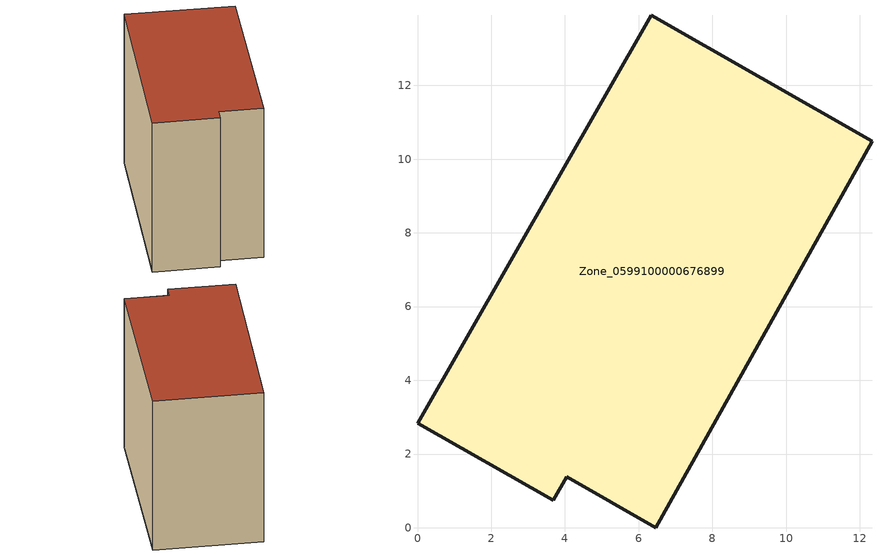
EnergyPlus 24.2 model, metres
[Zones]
Zone_0599100000676899
 floor ground (C_G): 4.05,1.38 3.68,0.74 0,2.84 6.34,13.9 12.33,10.49 6.47,0 z0
 wall outside (C_F): 6.34,13.9 0,2.84 3.68,0.74 4.05,1.38 6.47,0 12.33,10.49 6.34,13.9 z0:10.85
 roof outside (C_R): 6.47,0 12.33,10.49 6.34,13.9 0,2.84 3.68,0.74 4.05,1.38 z10.85
[BUILDING]
Pand.0599100000676899: North Axis=0; Terrain=City; Loads Convergence Tolerance Value=0.04; Temperature Convergence Tolerance Value=0.4; Solar Distribution=FullExterior; Maximum Number of Warmup Days=25; Minimum Number of Warmup Days=1
[Site:Location]
Rotterdam.The.Hague.AP_ZH_NLD Design_Conditions: Latitude=51.96; Longitude=4.45; Time Zone=1; Elevation=-4.5
[SITE:GROUNDTEMPERATURE:BUILDINGSURFACE]
18, 18, 18, 18, 18, 18, 18, 18, 18, 18, 18, 18
[MATERIAL] Thermal Absorptance=0.9; Solar Absorptance=0.7; Visible Absorptance=0.7
Name | Roughness | Thickness | Conductivity | Density | Specific Heat
G.TI.1946 | MediumSmooth | 0.15 | 1 | 540 | 1210
F.TI.1946 | Rough | 0.3 | 0.857143 | 1920 | 840
R.TI.1946 | MediumRough | 0.2 | 0.1 | 1500 | 1000
[CONSTRUCTION]
C_G: G.TI.1946
C_F: F.TI.1946
C_R: R.TI.1946
[ZONE]
Zone_0599100000676899: Type=1; Multiplier=1; Ceiling Height=Autocalculate; Volume=Autocalculate; Floor Area=autocalculate; Part of Total Floor Area=Yes
[ZONEINFILTRATION:DESIGNFLOWRATE]
Infil_Zone_0599100000676899: Zone or ZoneList or Space or SpaceList=Zone_0599100000676899; Schedule=AlwaysOn; Design Flow Rate Calculation Method=Flow/Area; Flow Rate per Floor Area=0.003; Constant Term Coefficient=1; Temperature Term Coefficient=0; Velocity Term Coefficient=0; Velocity Squared Term Coefficient=0
[HVACTEMPLATE:ZONE:IDEALLOADSAIRSYSTEM]
Zone_0599100000676899: Maximum Heating Supply Air Temperature=50; Minimum Cooling Supply Air Temperature=13; Maximum Heating Supply Air Humidity Ratio=0.0156; Minimum Cooling Supply Air Humidity Ratio=0.0077; Heating Limit=NoLimit; Cooling Limit=NoLimit; Dehumidification Control Type=ConstantSensibleHeatRatio; Cooling Sensible Heat Ratio=0.7; Dehumidification Setpoint=60; Humidification Control Type=None; Humidification Setpoint=30; Outdoor Air Method=None; Outdoor Air Flow Rate per Person=0.00944; Outdoor Air Flow Rate per Zone Floor Area=0; Outdoor Air Flow Rate per Zone=0; Demand Controlled Ventilation Type=None; Outdoor Air Economizer Type=NoEconomizer; Heat Recovery Type=None; Sensible Heat Recovery Effectiveness=0.7; Latent Heat Recovery Effectiveness=0.65
[ZONECONTROL:THERMOSTAT]
ThermostatControl_Zone_0599100000676899: Zone or ZoneList=Zone_0599100000676899; Control Type Schedule=DualSetpointControlType; Control 1=Thermostat_Zone_0599100000676899; Temperature Difference Between Cutout And Setpoint=0
[THERMOSTATSETPOINT:DUALSETPOINT]
Thermostat_Zone_0599100000676899: Heating Setpoint Temperature Schedule=HeatingSetpoint_Zone_0599100000676899; Cooling Setpoint Temperature Schedule=CoolingSetpoint_Zone_0599100000676899
[SCHEDULE:COMPACT]
HeatingSetpoint_Zone_0599100000676899: Through: 12/31, For: AllDays, Until: 24:00, 21
CoolingSetpoint_Zone_0599100000676899: Through: 12/31, For: AllDays, Until: 24:00, 24
DualSetpointControlType: Through: 12/31, For: AllDays, Until: 24:00, 4
AlwaysOn: Through: 12/31, For: AllDays, Until: 24:00, 1
